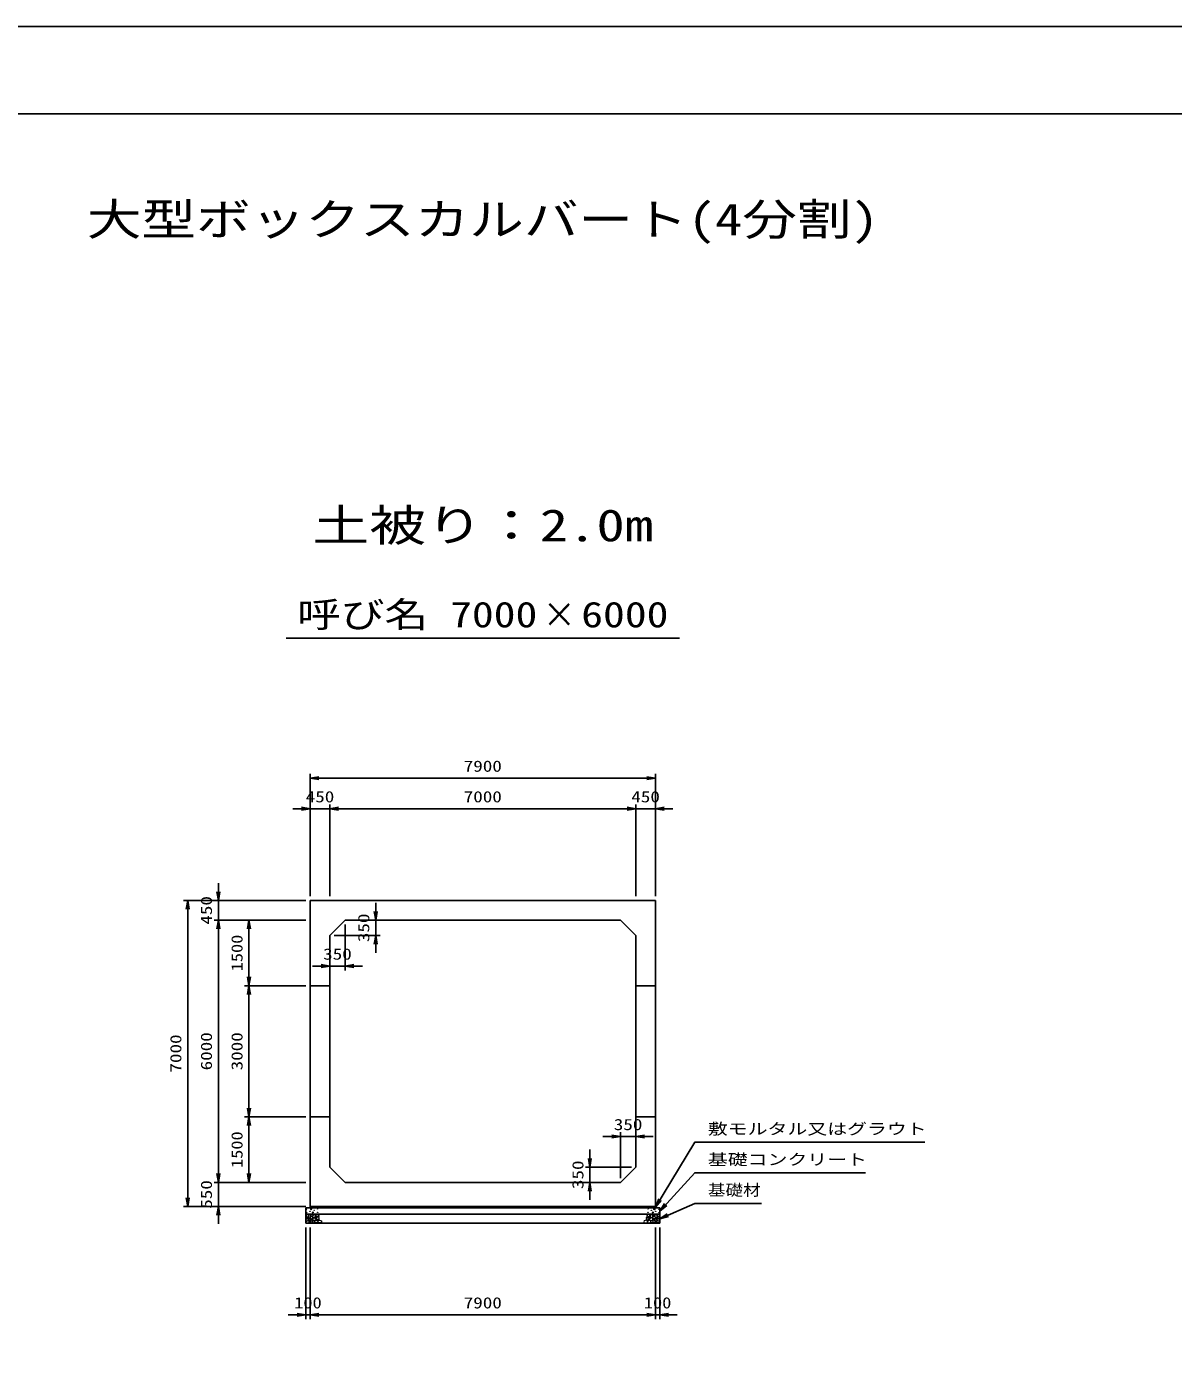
# Model space of a CAD drawing. Units: millimetres at full size. Extents: x 0 to 84100, y 0 to 59400.
# Drawn here: x 31609 to 57854, y 29126 to 59400 of the extents above; entities that cross this region are included whole.
import ezdxf
from ezdxf.enums import TextEntityAlignment as Align

# ---------------------------------------------------------------- set-up
doc = ezdxf.new("R2010")
doc.units = ezdxf.units.MM
for name, color, linetype, lineweight in [('D-DCR-HCHn', 4, 'Continuous', 9), ('D-STR-DIM', 7, 'Continuous', 25), ('D-STR-STRn', 1, 'Continuous', 25), ('D-STR-TXT', 7, 'Continuous', 25), ('D-TTL', 2, 'Continuous', 25), ('D-TTL-TXT', 7, 'Continuous', 25)]:
    doc.layers.add(name, color=color, linetype=linetype, lineweight=lineweight)
doc.styles.add('ＭＳ ゴシック', font='')
doc.styles.get('ＭＳ ゴシック').set_extended_font_data('MS Gothic')

# ---------------------------------------------------------------- blocks, each defined once
blk = doc.blocks.new('open_arrow')
at = {"color": 0, "linetype": 'Continuous', "lineweight": -2}
blk.add_lwpolyline([(7.5, 1.25), (0, 0), (7.5, -1.25)], dxfattribs=at)

msp = doc.modelspace()

# ---------------------------------------------------------------- linework, layer by layer
at = {"layer": 'D-DCR-HCHn'}
for points in [[(38007.281, 32153.808), (38000.346, 32133.005), (38009.592, 32119.136), (38032.707, 32116.824), (38048.488, 32123.599), (38041.952, 32139.939), (38046.575, 32149.185), (38037.33, 32158.431), (38023.461, 32163.053)], [(38051.155, 32077.009), (38068.277, 32102.692), (38066.137, 32109.112), (38042.594, 32115.533), (38021.192, 32113.393), (38006.21, 32100.551), (38004.07, 32085.57), (38006.21, 32070.588), (38023.332, 32066.308)], [(38051.198, 32211.594), (38030.395, 32216.217), (38011.904, 32206.971), (38009.592, 32186.168), (38014.215, 32169.988), (38037.33, 32163.053), (38053.51, 32163.053), (38060.444, 32174.611), (38060.444, 32200.037)], [(38069.69, 32213.906), (38062.756, 32193.102), (38065.067, 32169.988), (38048.887, 32144.562), (38069.69, 32133.005), (38092.805, 32144.562), (38106.673, 32163.053), (38111.296, 32193.102), (38106.673, 32209.283), (38092.805, 32216.217)], [(38074.313, 32133.005), (38062.756, 32123.759), (38067.379, 32116.824), (38083.559, 32116.824), (38090.493, 32119.136), (38095.116, 32128.382), (38088.182, 32135.316)], [(38111.082, 32077.009), (38121.783, 32102.692), (38113.222, 32113.393), (38087.539, 32113.393), (38076.838, 32109.112), (38066.137, 32094.131), (38066.137, 32081.289), (38076.838, 32064.167), (38089.679, 32062.027)], [(38108.985, 32158.431), (38097.427, 32130.693), (38106.673, 32119.136), (38134.411, 32119.136), (38145.968, 32123.759), (38157.525, 32139.939), (38157.525, 32153.808), (38145.968, 32172.299), (38132.099, 32174.611)], [(38147.466, 32025.643), (38153.886, 32044.905), (38151.746, 32066.308), (38166.728, 32089.85), (38147.466, 32100.551), (38126.063, 32089.85), (38113.222, 32072.728), (38108.941, 32044.905), (38113.222, 32029.924), (38126.063, 32023.503)], [(38143.185, 32100.551), (38153.886, 32109.112), (38149.606, 32115.533), (38134.624, 32115.533), (38128.204, 32113.393), (38123.923, 32104.832), (38130.344, 32098.411)], [(38213.203, 32079.532), (38177.829, 32086.129), (38162.782, 32098.266), (38158.03, 32117.263), (38172.713, 32131.629), (38201.323, 32139.69), (38222.97, 32126.761), (38236.961, 32109.347), (38233.002, 32091.67)], [(38173.447, 32136.214), (38160.689, 32140.569), (38159.425, 32168.678), (38172.512, 32197.359), (38189.448, 32213.536), (38221.403, 32207.032), (38224.133, 32171.913), (38213.816, 32159.876), (38185.739, 32144.301)], [(38204.798, 32145.711), (38206.454, 32139.566), (38212.011, 32135.193), (38224.19, 32133.302), (38235.305, 32139.802), (38245.592, 32149.138), (38254.858, 32157.333), (38254.635, 32163.462), (38248.736, 32168.875), (38234.203, 32170.356), (38221.47, 32164.383), (38212.011, 32155.165), (38207.281, 32150.556)], [(38232.012, 32179.601), (38225.964, 32185.086), (38224.897, 32190.792), (38228.414, 32203.305), (38238.71, 32217.61), (38261.004, 32216.105), (38282.571, 32205.811), (38297.195, 32185.597), (38295.021, 32172.456), (38288.02, 32165.716), (38276.769, 32163.215), (38260.511, 32167.483), (38239.289, 32174.481)], [(38293.372, 32111.832), (38298.688, 32116.874), (38305.476, 32125.68), (38307.145, 32133.275), (38303.144, 32147.685), (38289.088, 32158.67), (38268.907, 32157.89), (38241.698, 32143.001), (38232.086, 32130.757), (38235.152, 32116.784), (38244.778, 32110.04), (38253.599, 32109.145), (38267.363, 32109.524), (38280.808, 32111.002)], [(38249.971, 32085.265), (38254.183, 32088.446), (38257.686, 32093.505), (38257.81, 32100.431), (38253.414, 32106.067), (38245.769, 32107.977), (38239.356, 32106.179), (38237.704, 32100.442), (38236.896, 32094.835), (38237.881, 32087.456), (38243.975, 32084.127)], [(38277.597, 32070.331), (38267.895, 32075.079), (38260.89, 32083.822), (38260.719, 32095.084), (38264.942, 32105.627), (38280.189, 32107.625), (38295.054, 32108.018), (38309.481, 32102.512), (38311.849, 32093.273), (38299.54, 32082.195), (38284.555, 32073.15)], [(45822.403, 32070.331), (45832.105, 32075.079), (45839.11, 32083.822), (45839.281, 32095.084), (45835.058, 32105.627), (45819.811, 32107.625), (45804.946, 32108.018), (45790.519, 32102.512), (45788.151, 32093.273), (45800.46, 32082.195), (45815.445, 32073.15)], [(45806.628, 32111.832), (45801.312, 32116.874), (45794.524, 32125.68), (45792.855, 32133.275), (45796.856, 32147.685), (45810.912, 32158.67), (45831.093, 32157.89), (45858.302, 32143.001), (45867.914, 32130.757), (45864.848, 32116.784), (45855.222, 32110.04), (45846.401, 32109.145), (45832.637, 32109.524), (45819.192, 32111.002)], [(45867.988, 32179.601), (45874.036, 32185.086), (45875.103, 32190.792), (45871.586, 32203.305), (45861.29, 32217.61), (45838.996, 32216.105), (45817.429, 32205.811), (45802.805, 32185.597), (45804.979, 32172.456), (45811.98, 32165.716), (45823.231, 32163.215), (45839.489, 32167.483), (45860.711, 32174.481)], [(45850.029, 32085.265), (45845.817, 32088.446), (45842.314, 32093.505), (45842.19, 32100.431), (45846.586, 32106.067), (45854.231, 32107.977), (45860.644, 32106.179), (45862.296, 32100.442), (45863.104, 32094.835), (45862.119, 32087.456), (45856.025, 32084.127)], [(45895.202, 32145.711), (45893.546, 32139.566), (45887.989, 32135.193), (45875.81, 32133.302), (45864.695, 32139.802), (45854.408, 32149.138), (45845.142, 32157.333), (45845.365, 32163.462), (45851.264, 32168.875), (45865.797, 32170.356), (45878.53, 32164.383), (45887.989, 32155.165), (45892.719, 32150.556)], [(45886.797, 32079.532), (45922.171, 32086.129), (45937.218, 32098.266), (45941.97, 32117.263), (45927.287, 32131.629), (45898.677, 32139.69), (45877.03, 32126.761), (45863.039, 32109.347), (45866.998, 32091.67)], [(45926.553, 32136.214), (45939.311, 32140.569), (45940.575, 32168.678), (45927.488, 32197.359), (45910.552, 32213.536), (45878.597, 32207.032), (45875.867, 32171.913), (45886.184, 32159.876), (45914.261, 32144.301)], [(45952.534, 32025.643), (45946.114, 32044.905), (45948.254, 32066.308), (45933.272, 32089.85), (45952.534, 32100.551), (45973.937, 32089.85), (45986.778, 32072.728), (45991.059, 32044.905), (45986.778, 32029.924), (45973.937, 32023.503)], [(45991.015, 32158.431), (46002.573, 32130.693), (45993.327, 32119.136), (45965.589, 32119.136), (45954.032, 32123.759), (45942.475, 32139.939), (45942.475, 32153.808), (45954.032, 32172.299), (45967.901, 32174.611)], [(45956.815, 32100.551), (45946.114, 32109.112), (45950.394, 32115.533), (45965.376, 32115.533), (45971.796, 32113.393), (45976.077, 32104.832), (45969.656, 32098.411)], [(45988.918, 32077.009), (45978.217, 32102.692), (45986.778, 32113.393), (46012.461, 32113.393), (46023.162, 32109.112), (46033.863, 32094.131), (46033.863, 32081.289), (46023.162, 32064.167), (46010.321, 32062.027)], [(46030.31, 32213.906), (46037.244, 32193.102), (46034.933, 32169.988), (46051.113, 32144.562), (46030.31, 32133.005), (46007.195, 32144.562), (45993.327, 32163.053), (45988.704, 32193.102), (45993.327, 32209.283), (46007.195, 32216.217)], [(46025.687, 32133.005), (46037.244, 32123.759), (46032.621, 32116.824), (46016.441, 32116.824), (46009.507, 32119.136), (46004.884, 32128.382), (46011.818, 32135.316)], [(46048.845, 32077.009), (46031.723, 32102.692), (46033.863, 32109.112), (46057.406, 32115.533), (46078.808, 32113.393), (46093.79, 32100.551), (46095.93, 32085.57), (46093.79, 32070.588), (46076.668, 32066.308)], [(46048.802, 32211.594), (46069.605, 32216.217), (46088.096, 32206.971), (46090.408, 32186.168), (46085.785, 32169.988), (46062.67, 32163.053), (46046.49, 32163.053), (46039.556, 32174.611), (46039.556, 32200.037)], [(46092.719, 32153.808), (46099.654, 32133.005), (46090.408, 32119.136), (46067.293, 32116.824), (46051.512, 32123.599), (46058.048, 32139.939), (46053.425, 32149.185), (46062.67, 32158.431), (46076.539, 32163.053)], [(38059.716, 32023.503), (38074.698, 32029.924), (38078.978, 32051.326), (38070.417, 32066.308), (38055.435, 32070.588), (38036.173, 32068.448), (38014.771, 32059.887), (38004.07, 32047.045), (38004.07, 32032.064), (38010.49, 32023.503), (38036.173, 32025.643)], [(38106.801, 32029.924), (38106.801, 32055.606), (38096.1, 32062.027), (38085.399, 32055.606), (38083.259, 32040.625), (38085.399, 32027.783), (38100.381, 32023.503)], [(38164.588, 32027.783), (38183.85, 32023.503), (38200.972, 32032.064), (38203.112, 32051.326), (38200.968, 32074.878), (38177.429, 32082.327), (38162.447, 32078.603), (38156.027, 32062.027), (38156.027, 32038.484)], [(38212.352, 32073.637), (38227.306, 32082.556), (38253.44, 32082.292), (38274.93, 32063.525), (38278.643, 32034.899), (38264.853, 32024.245), (38228.098, 32021.871), (38211.731, 32031.633), (38207.172, 32054.06)], [(38309.972, 32022.493), (38294.837, 32024.274), (38284.866, 32029.787), (38280.835, 32042.722), (38280.945, 32054.963), (38290.172, 32071.678), (38308.242, 32082.822), (38335.731, 32078.403), (38357.453, 32070.334), (38362.643, 32046.125), (38358.03, 32028.257), (38336.884, 32022.877)], [(45790.028, 32022.493), (45805.163, 32024.274), (45815.134, 32029.787), (45819.165, 32042.722), (45819.055, 32054.963), (45809.828, 32071.678), (45791.758, 32082.822), (45764.269, 32078.403), (45742.547, 32070.334), (45737.357, 32046.125), (45741.97, 32028.257), (45763.116, 32022.877)], [(45887.648, 32073.637), (45872.694, 32082.556), (45846.56, 32082.292), (45825.07, 32063.525), (45821.357, 32034.899), (45835.147, 32024.245), (45871.902, 32021.871), (45888.269, 32031.633), (45892.828, 32054.06)], [(45935.412, 32027.783), (45916.15, 32023.503), (45899.028, 32032.064), (45896.888, 32051.326), (45899.032, 32074.878), (45922.571, 32082.327), (45937.553, 32078.603), (45943.973, 32062.027), (45943.973, 32038.484)], [(45993.199, 32029.924), (45993.199, 32055.606), (46003.9, 32062.027), (46014.601, 32055.606), (46016.741, 32040.625), (46014.601, 32027.783), (45999.619, 32023.503)], [(46040.284, 32023.503), (46025.302, 32029.924), (46021.022, 32051.326), (46029.583, 32066.308), (46044.565, 32070.588), (46063.827, 32068.448), (46085.229, 32059.887), (46095.93, 32047.045), (46095.93, 32032.064), (46089.51, 32023.503), (46063.827, 32025.643)]]:
    msp.add_lwpolyline(points, close=True, dxfattribs=at)
for points in [[(38143.432, 32218.547), (38126.093, 32216.446), (38114.258, 32208.701), (38114.626, 32189.819), (38120.514, 32176.087), (38135.025, 32176.185), (38155.107, 32179.153), (38164.799, 32193.689), (38174.082, 32203.492), (38176.884, 32214.345), (38164.099, 32218.547), (38143.082, 32218.547)], [(45956.568, 32218.547), (45973.907, 32216.446), (45985.742, 32208.701), (45985.374, 32189.819), (45979.486, 32176.087), (45964.975, 32176.185), (45944.893, 32179.153), (45935.201, 32193.689), (45925.918, 32203.492), (45923.116, 32214.345), (45935.901, 32218.547), (45956.918, 32218.547)]]:
    msp.add_lwpolyline(points, dxfattribs=at)
for centre, radius in [((38016.091, 32336.145), 4.5), ((38017.803, 32255.879), 4.5), ((38093.437, 32288.641), 4.5), ((38125.004, 32336.145), 11.25), ((38159.996, 32264.955), 11.25), ((38191.563, 32312.459), 4.5), ((38267.197, 32345.221), 4.5), ((38268.909, 32264.955), 4.5), ((45831.091, 32264.955), 4.5), ((45832.803, 32345.221), 4.5), ((45908.437, 32312.459), 4.5), ((45940.004, 32264.955), 11.25), ((45974.996, 32336.145), 11.25), ((46006.563, 32288.641), 4.5), ((46082.197, 32255.879), 4.5), ((46083.909, 32336.145), 4.5)]:
    msp.add_circle(centre, radius, dxfattribs=at)
at = {"layer": 'D-STR-DIM'}
for p, q in [((38100, 39500), (38100, 42300)), ((38100, 42200), (46000, 42200)), ((46000, 39500), (46000, 42300)), ((37700, 41500), (38950, 41500)), ((38100, 39500), (38100, 41600)), ((38550, 39500), (38550, 41600)), ((38550, 39500), (38550, 41600)), ((38550, 41500), (45550, 41500)), ((45150, 41500), (46400, 41500)), ((45550, 39500), (45550, 41600)), ((45550, 39500), (45550, 41600)), ((46000, 39500), (46000, 41600)), ((36000, 38550), (36000, 39800)), ((38000, 39400), (35200, 39400)), ((35300, 32400), (35300, 39400)), ((38000, 39400), (35900, 39400)), ((39600, 38200), (39600, 39350)), ((38000, 38950), (35900, 38950)), ((38000, 38950), (35900, 38950)), ((36000, 32950), (36000, 38950)), ((38000, 38950), (36600, 38950)), ((36700, 37450), (36700, 38950)), ((38900, 38850), (38900, 37800)), ((39000, 38950), (39700, 38950)), ((38550, 38500), (38550, 37800)), ((38650, 38600), (39700, 38600)), ((39300, 37900), (38150, 37900)), ((38000, 37450), (36600, 37450)), ((38000, 37450), (36600, 37450)), ((36700, 37450), (36700, 34450)), ((38000, 34450), (36600, 34450)), ((38000, 34450), (36600, 34450)), ((36700, 32950), (36700, 34450)), ((44800, 34000), (45950, 34000)), ((45200, 33050), (45200, 34100)), ((45550, 33400), (45550, 34100)), ((44500, 33700), (44500, 32550)), ((36000, 32000), (36000, 33350)), ((45450, 33300), (44400, 33300)), ((38000, 32950), (35900, 32950)), ((38000, 32950), (35900, 32950)), ((38000, 32950), (36600, 32950)), ((45100, 32950), (44400, 32950)), ((38000, 32400), (35200, 32400)), ((38000, 32400), (35900, 32400)), ((38000, 31920), (38000, 29820)), ((38100, 31920), (38100, 29820)), ((38100, 31920), (38100, 29820)), ((46000, 31920), (46000, 29820)), ((46000, 31920), (46000, 29820)), ((46100, 31920), (46100, 29820)), ((37600, 29920), (38500, 29920)), ((38100, 29920), (46000, 29920)), ((45600, 29920), (46500, 29920))]:
    msp.add_line(p, q, dxfattribs=at)
at = {"layer": 'D-STR-STRn'}
for p, q in [((38100, 39400), (46000, 39400)), ((38100, 32400), (38100, 39400)), ((46000, 39400), (46000, 32400)), ((38550, 38600), (38900, 38950)), ((38900, 38950), (45200, 38950)), ((45200, 38950), (45550, 38600)), ((38550, 33300), (38550, 38600)), ((45550, 38600), (45550, 33300)), ((38550, 37450), (38100, 37450)), ((45550, 37450), (46000, 37450)), ((38550, 34450), (38100, 34450)), ((45550, 34450), (46000, 34450)), ((38900, 32950), (38550, 33300)), ((45550, 33300), (45200, 32950)), ((45200, 32950), (38900, 32950)), ((46000, 32400), (38100, 32400)), ((38100, 32400), (38100, 32370)), ((46000, 32400), (46000, 32370)), ((46100, 32370), (38000, 32370)), ((38000, 32020), (38000, 32370)), ((46100, 32220), (38000, 32220)), ((46100, 32370), (46100, 32020)), ((46100, 32020), (38000, 32020))]:
    msp.add_line(p, q, dxfattribs=at)
at = {"layer": 'D-STR-TXT'}
for points in [[(46000, 32385), (46900, 33870), (47100, 33870), (52167.513, 33870)], [(46100, 32295), (46900, 33170), (47100, 33170), (50803.046, 33170)], [(46100, 32120), (46900, 32470), (47100, 32470), (48429.442, 32470)]]:
    msp.add_lwpolyline(points, dxfattribs=at)
at = {"layer": 'D-TTL'}
for points in [[(0, 0), (84100, 0), (84100, 59400), (0, 59400)], [(2000, 2000), (82100, 2000), (82100, 57400), (2000, 57400)]]:
    msp.add_lwpolyline(points, close=True, dxfattribs=at)
at = {"layer": 'D-TTL-TXT'}
msp.add_line((37550, 45400), (46550, 45400), dxfattribs=at)

# ---------------------------------------------------------------- block references
at = {"layer": 'D-STR-DIM', "xscale": 26.7, "yscale": 26.7}
for p in [(38100, 42200), (38550, 41500), (38550, 41500), (46000, 41500), (38900, 37900), (45550, 34000), (38100, 29920), (38100, 29920), (46100, 29920)]:
    msp.add_blockref('open_arrow', p, dxfattribs=at)
for p, rotation in [((46000, 42200), 180), ((38100, 41500), 180), ((45550, 41500), 180), ((45550, 41500), 180), ((35300, 39400), 270), ((36000, 39400), 90), ((39600, 38950), 90), ((36000, 38950), 270), ((36000, 38950), 270), ((36700, 38950), 270), ((39600, 38600), 270), ((38550, 37900), 180), ((36700, 37450), 90), ((36700, 37450), 270), ((36700, 34450), 90), ((36700, 34450), 270), ((45200, 34000), 180), ((44500, 33300), 90), ((36000, 32950), 90), ((36000, 32950), 90), ((36700, 32950), 90), ((44500, 32950), 270), ((35300, 32400), 90), ((36000, 32400), 270), ((38000, 29920), 180), ((46000, 29920), 180), ((46000, 29920), 180)]:
    msp.add_blockref('open_arrow', p, dxfattribs=dict(at, rotation=rotation))
at = {"layer": 'D-STR-TXT', "xscale": 26.7, "yscale": 26.7}
for p, rotation in [((46000, 32385), 58.8), ((46100, 32295), 47.6), ((46100, 32120), 23.6)]:
    msp.add_blockref('open_arrow', p, dxfattribs=dict(at, rotation=rotation))

# ---------------------------------------------------------------- texts
at = {"layer": 'D-STR-DIM', "style": 'ＭＳ ゴシック'}
for s, width, p in [('7900', 1.25, (42050, 42475)), ('450', 1.25, (38325, 41775)), ('7000', 1.25, (42050, 41775)), ('450', 1.25, (45775, 41775)), ('350', 1.25, (38725, 38175)), ('350', 1.25, (45375, 34275)), ('100', 1.2, (38050, 30195)), ('7900', 1.25, (42050, 30195)), ('100', 1.2, (46050, 30195))]:
    msp.add_text(s, height=256.6, dxfattribs=dict(at, width=width)).set_placement(p, align=Align.MIDDLE_CENTER)
for s, width, p in [('450', 1.25, (35725, 39175)), ('350', 1.25, (39325, 38775)), ('1500', 1.2, (36425, 38200)), ('6000', 1.25, (35725, 35950)), ('3000', 1.25, (36425, 35950)), ('7000', 1.25, (35025, 35900)), ('1500', 1.2, (36425, 33700)), ('350', 1.25, (44225, 33125)), ('550', 1.25, (35725, 32675))]:
    msp.add_text(s, height=256.6, rotation=90, dxfattribs=dict(at, width=width)).set_placement(p, align=Align.MIDDLE_CENTER)
at = {"layer": 'D-STR-TXT', "style": 'ＭＳ ゴシック'}
for s, width, p in [('敷モルタル又はグラウト', 1.3, (47200, 33970)), ('基礎コンクリート', 1.3, (47200, 33270)), ('基礎材', 1.15, (47200, 32570))]:
    msp.add_text(s, height=256.6, dxfattribs=dict(at, width=width)).set_placement(p, align=Align.BOTTOM_LEFT)
at = {"layer": 'D-TTL-TXT', "style": 'ＭＳ ゴシック'}
for s, height, width, p in [('大型ボックスカルバート(4分割)', 733.1, 1.25, (42050, 54400)), ('土被り：2.0m', 733.1, 1.3, (42050, 47400)), ('呼び名', 586.5, 1.25, (39300, 45475)), ('7000', 586.5, 1.25, (42300, 45475)), ('×', 586.5, 0.95, (43800, 45475)), ('6000', 586.5, 1.25, (45300, 45475))]:
    msp.add_text(s, height=height, dxfattribs=dict(at, width=width)).set_placement(p, align=Align.BOTTOM_CENTER)

doc.saveas('drawing.dxf')
